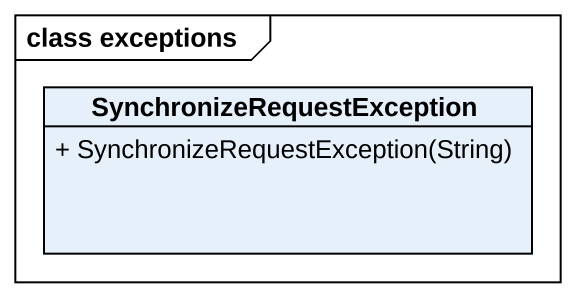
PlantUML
@startuml
mainframe class exceptions
hide circle
hide empty members
skinparam classAttributeIconSize 0
class SynchronizeRequestException {
  + SynchronizeRequestException(String)
}
@enduml
